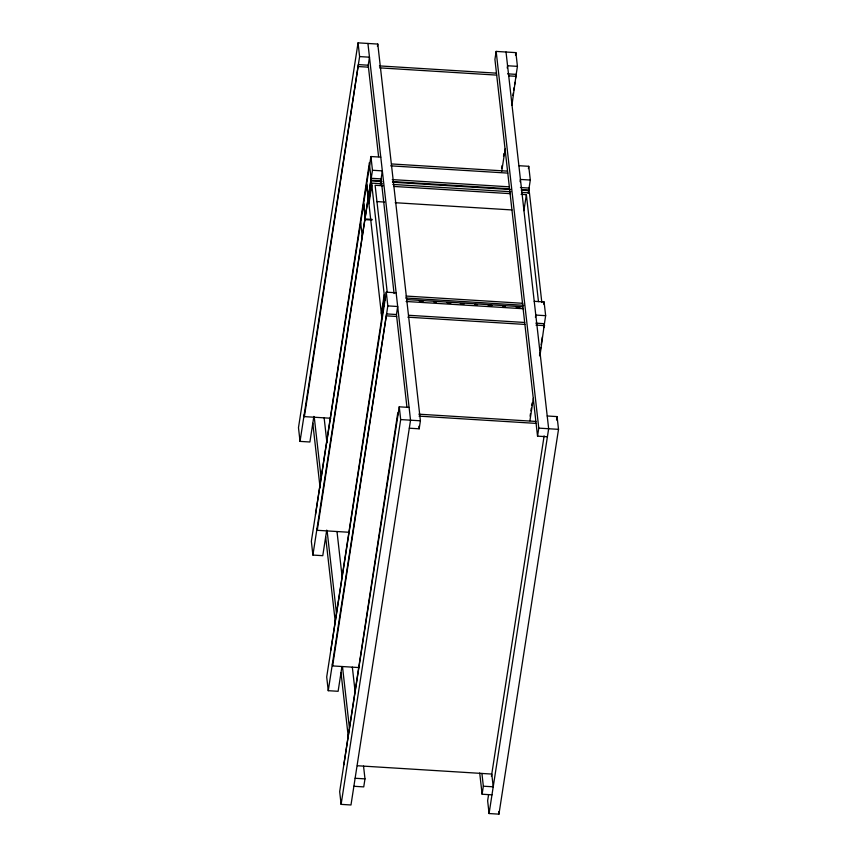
<?xml version="1.0" encoding="UTF-8"?>
<svg xmlns="http://www.w3.org/2000/svg" width="857" height="857" viewBox="0 0 857 857"><rect width="100%" height="100%" fill="white"/><g stroke="black" fill="none" stroke-linecap="round" stroke-linejoin="round"><path stroke-width="1.29" d="M409.314 428.2L419.169 428.811L420.412 420.798L377.787 44.071L358.055 42.85L298.482 427.654L300.036 441.387L309.902 441.998L313.866 416.416M300.036 441.387L359.608 56.583L358.055 42.85M330.781 418.259L304.396 416.62L358.365 64.596L368.231 65.218L378.58 156.617M368.231 65.218L369.474 57.194L359.608 56.583M377.434 46.364L377.787 44.071M380.787 157.142L370.92 156.531L311.348 541.324L312.901 555.068L322.768 555.679L326.731 530.097M312.901 555.068L372.474 170.264L370.92 156.531M348.96 532.272L317.261 530.301L371.231 178.277L381.097 178.888L394.07 293.523M368.703 201.824L371.606 183.119L382.211 183.773M368.928 203.784L371.82 185.08M380.283 184.18L382.34 170.875L372.474 170.264M381.333 313.416L384.225 294.712M381.558 315.376L384.45 296.672L371.606 183.119M396.127 292.773L386.271 292.162L326.699 676.955L328.252 690.688L338.119 691.299L341.9 666.875M328.252 690.688L387.825 305.895L386.271 292.162M358.987 667.571L332.612 665.932L386.582 313.908L396.448 314.519L406.893 406.839M396.448 314.519L397.691 306.506L387.825 305.895M409.11 407.429L399.244 406.818L339.672 791.622L341.118 804.369L350.984 804.98L410.546 420.187L367.921 43.461M341.118 804.369L400.69 419.576L399.244 406.818M363.539 766.115L364.986 778.874L363.743 786.887L353.877 786.276M515.582 78.341L517.435 66.364L515.882 52.631L496.16 51.409L494.918 59.422L537.543 436.149L547.409 436.759M507.215 68.046L507.58 65.753L517.435 66.364M515.475 55.277L515.882 52.631M501.677 168.165L502.084 165.53M503.52 156.285L503.927 153.639M512.925 95.513L513.332 92.877M513.739 90.231L514.157 87.585M514.564 84.95L514.971 82.304M501.699 171.454L505.169 149M511.918 105.4L516.193 74.377L507.569 73.841M520.081 181.716L520.435 179.434L530.301 180.045L528.244 193.339M528.394 168.593L528.748 166.312L518.881 165.701M523.884 210.683L526.369 194.657L521.056 194.325M528.812 193.061L529.058 188.058L520.435 187.522M535.432 317.347L535.786 315.065L545.652 315.676L543.799 327.653M543.745 304.224L544.099 301.932L534.232 301.321M530.097 416.159L530.504 413.513M530.912 410.878L531.319 408.232M531.726 405.586L532.143 402.951M539.503 355.387L539.91 352.752M540.317 350.106L540.724 347.471M541.142 344.825L542.363 336.897M529.905 420.766L533.386 398.301M539.931 356.03L544.409 323.689L535.775 323.153M491.972 794.835L482.116 794.225L483.348 786.201L481.913 773.453M537.543 436.149L538.785 428.125L496.16 51.409M488.597 794.546L487.633 800.781L489.079 813.539L498.945 814.15L558.518 429.346L557.071 416.598L547.205 415.988M491.415 776.356L544.131 435.892M489.079 813.539L548.651 428.736L506.016 52.02M556.536 420.037L557.071 416.598M379.426 65.903L496.471 73.156M358.59 66.567L368.456 67.178M379.651 67.864L496.696 75.116M509.026 75.887L516.417 76.337M391.842 163.966L507.558 171.143M390.738 165.851L507.783 173.103M392.292 179.584L509.337 186.837M371.456 180.238L381.322 180.848M392.517 181.545L509.551 188.797M521.881 189.558L529.283 190.018M371.349 180.913L381.965 181.566M392.57 182.23L510.611 189.536M521.227 190.2L529.176 190.693M392.817 184.437L510.858 191.743M521.474 192.407L529.433 192.9L541.828 302.489M383.068 185.776L375.109 185.283L387.214 292.269M393.684 186.43L510.44 193.671M376.609 201.566L384.568 202.059M395.184 202.713L511.94 209.944M365.457 218.985L372.088 219.403M365.35 219.66L371.981 220.067M406.089 296.061L522.845 303.303M405.672 297.99L523.713 305.306M407.193 299.596L522.909 306.774M419.18 301.021L423.165 301.268M433.771 301.921L436.427 302.082M447.033 302.746L451.018 302.992M460.295 303.56L464.28 303.807M474.885 304.471L477.542 304.631M488.147 305.296L492.132 305.542M502.738 306.195L505.394 306.356M516 307.02L519.985 307.267M406.089 301.482L523.124 308.734M408.971 315.301L524.677 322.468M386.807 315.869L396.662 316.479M407.857 317.176L524.902 324.428M536 325.114L544.634 325.649M418.837 414.177L535.882 421.43M419.062 416.138L536.096 423.39M400.69 419.576L420.412 420.798M538.785 428.125L558.518 429.346M357.369 765.74L491.779 774.064L493.214 786.812L483.348 786.201M355.119 778.263L364.986 778.874M528.748 166.312L530.301 180.045M544.099 301.932L545.652 315.676M526.369 194.657L538.475 301.643M498.656 811.6L498.945 814.15M479.706 773.003L482.116 794.225M418.88 426.261L419.169 428.811M369.678 164.544L369.453 162.584L315.483 514.607M385.029 300.175L384.804 298.215L330.834 650.238M398.002 414.831L397.777 412.87L343.807 764.894M369.571 165.219L371.124 178.952M383.54 297.743L384.439 305.67M369.699 191.604L369.945 193.811M382.8 307.363L383.047 309.57M366.678 183.923L368.231 197.656M368.456 199.617L381.804 317.583M366.571 184.587L368.135 198.321M363.679 203.291L365.232 217.025M363.572 203.966L365.136 217.699M360.679 222.67L362.232 236.403M324.128 417.841L326.956 442.833M336.994 531.522L342.243 577.918M352.334 667.153L355.194 692.402M314.262 417.23L320.957 476.428M327.128 530.912L336.426 613.098M342.479 666.542L349.388 727.668M312.805 423.294L320.09 487.729M325.66 536.964L335.408 623.093M341.011 672.595L348.37 737.673M304.181 414.659L304.396 416.62M317.036 528.341L317.261 530.301M332.387 663.971L332.612 665.932"/></g></svg>
